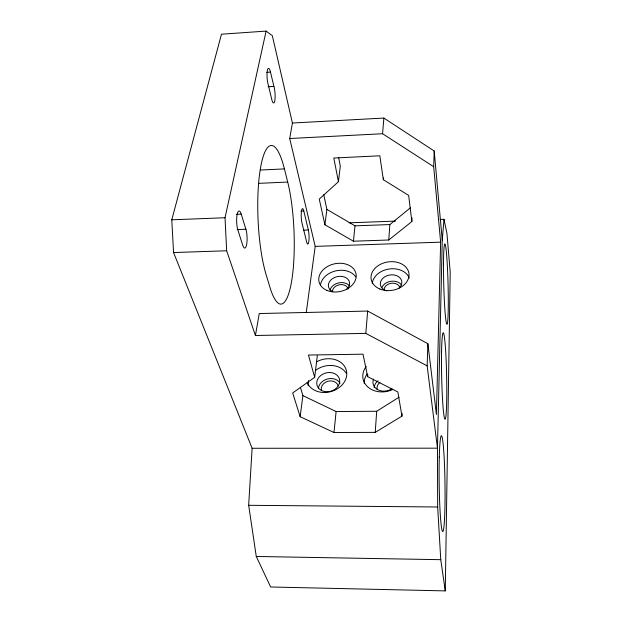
<?xml version="1.0" encoding="UTF-8"?>
<svg xmlns="http://www.w3.org/2000/svg" width="622" height="622" viewBox="0 0 622 622"><rect width="100%" height="100%" fill="white"/><g stroke="black" fill="none" stroke-linecap="round" stroke-linejoin="round"><path stroke-width="0.93" d="M306.249 312.633L315.198 246.382L289.712 138.519L292.41 123.016L272.327 35.679L266.107 31.1L221.486 34.202L171.781 219.807L173.561 252.548L252.12 448.275L248.66 505.297L256.272 556.472L270.64 586.989L445.266 590.9L450.219 272.28L446.954 233.53L443.976 219.286L440.104 219.434M443.976 219.286L442.25 240.317L437.46 448.174L437.67 506.992L440.765 559.683L445.266 590.9M292.41 123.016L383.867 118.063L434.195 150.998L433.682 166.712L440.633 242.16L436.419 414.509L427.874 343.702L367.672 311.062L259.25 313.542L255.424 335.499L365.806 333.376L427.151 365.86L437.46 448.174L252.12 448.275M427.151 365.86L427.874 343.702M317.306 355.667L314.67 377.329L292.682 392.972L300.162 416.709L333.983 432.5L375.214 432.368L401.96 416.134L402.1 413.335M338.687 157.646L340.312 166.183L338.43 181.702L319.265 199.118L324.902 224.767L353.444 241.212L388.773 239.999L411.85 221.541L412.036 217.879M375.214 432.368L376.699 411.266L399.052 397.209M388.773 239.999L389.862 224.565L410.434 207.795M401.96 416.134L397.847 391.953L367.672 376.683L367.827 374.786M411.85 221.541L408.662 195.417L383.346 179.727L383.486 177.892M365.806 333.376L367.672 311.062M433.682 166.712L382.553 133.73L383.867 118.063M333.983 432.5L336.113 411.531L302.883 395.623L300.364 387.296M353.444 241.212L355.007 225.848L326.884 209.396L323.743 194.702M300.162 416.709L302.883 395.623M324.902 224.767L326.884 209.396M255.424 335.499L226.665 250.775L225.024 217.739L266.107 31.1M266.675 72.37L270.5 72.129L273.913 86.388A9.688 2.084 85.9 0 1 274.768 100.865A9.688 2.084 85.9 0 1 271.526 98.478L267.577 81.956A9.789 2.115 85.7 0 1 267.382 70.387A9.789 2.115 85.7 0 1 269.979 70.34L270.5 72.129M268.121 86.738L273.913 86.388M289.712 138.519L382.553 133.73M260.626 170.008L284.417 168.904L287.706 182.059A72.261 15.954 87.7 0 1 291.609 281.292A72.261 15.954 87.7 0 1 269.94 287.271L266.053 274.419A73.396 16.413 87.5 0 1 260.509 167.948A73.396 16.413 87.5 0 1 284.417 168.904M258.876 183.342L287.706 182.059M300.908 211.068L303.785 210.951L308.349 229.977A8.187 1.571 87.9 0 1 308.831 241.507A8.187 1.571 87.9 0 1 306.63 241.95L301.989 222.971A8.374 1.641 87.6 0 1 301.468 211.107A8.374 1.641 87.6 0 1 303.785 210.951M236.399 214.333L241.227 214.139L245.908 229.261A10.908 2.783 87.6 0 1 246.631 244.594A10.908 2.783 87.6 0 1 242.728 245.216L237.923 230.156A11.103 2.877 87.4 0 1 237.145 214.403A11.103 2.877 87.4 0 1 241.227 214.139M171.781 219.807L225.024 217.739M349.051 222.832L395.545 221.098M237.184 229.58L245.908 229.261M355.007 225.848L389.862 224.565M303.52 230.156L308.349 229.977M315.198 246.382L440.633 242.16M173.561 252.548L226.665 250.775M336.113 411.531L376.699 411.266M248.66 505.297L437.67 506.992M256.272 556.472L440.765 559.683M314.67 377.329L308.465 355.045L363.015 354.182L367.672 376.683M338.43 181.702L333.804 158.019L379.824 155.803L383.346 179.727M434.195 150.998L442.25 240.317M320.517 284.938A18.777 14.104 -12.3 0 1 335.748 270.889A18.777 14.104 -12.3 0 1 355.745 276.852M308.24 385.78A20.355 16.537 -15.3 0 1 308.574 380.532M315.51 370.455A20.355 16.537 -15.3 0 1 346.407 373.48M316.551 361.856A20.542 16.592 -15.2 0 1 344.806 366.716A20.542 16.592 -15.2 0 1 333.998 390.53A20.542 16.592 -15.2 0 1 307.182 382.491M392.754 389.489A20.72 16.911 -10.1 0 1 367.975 387.086A20.72 16.911 -10.1 0 1 366.241 366.451M329.979 290.256A10.644 8.039 -12.3 0 1 338.492 282.917A10.644 8.039 -12.3 0 1 349.432 285.786M381.908 287.473A10.753 8.172 -8.8 0 1 391.199 281.261A10.753 8.172 -8.8 0 1 401.555 284.977M374.164 387.576A11.639 9.594 -10 0 1 378.02 380.75M318.441 388.151A11.538 9.416 -15.3 0 1 327.856 378.884A11.538 9.416 -15.3 0 1 340.102 383.152M372.29 283.523A18.955 14.322 -8.9 0 1 388.983 269.023A18.955 14.322 -8.9 0 1 409.19 277.886M391.837 388.664A11.732 9.625 -10.1 0 1 377.888 389.784A11.732 9.625 -10.1 0 1 373.527 379.039M386.853 290.909A10.831 8.187 -8.9 0 1 381.877 279.402A10.831 8.187 -8.9 0 1 397.94 276.269A10.831 8.187 -8.9 0 1 398.337 288.67M332.871 291.71A10.729 8.055 -12.3 0 1 330.655 280.211A10.729 8.055 -12.3 0 1 346.026 277.739A10.729 8.055 -12.3 0 1 346.54 289.51M364.22 383.409A20.534 16.848 -10.1 0 1 367.073 373.977M377.204 389.419A8.724 7.2 -10 0 1 379.933 382.421M384.054 289.541A8.063 6.127 -8.8 0 1 391.409 283.267A8.063 6.127 -8.8 0 1 399.899 287.527M332.475 290.894A7.985 6.033 -12.3 0 1 339.985 284.666A7.985 6.033 -12.3 0 1 348.126 288.903M321.349 389.978A8.654 7.067 -15.3 0 1 328.33 381.154A8.654 7.067 -15.3 0 1 338.197 386.091M326.947 290.427A18.932 14.127 -12.3 0 0 356.173 276.922A18.932 14.127 -12.3 0 0 329.341 265.547A18.932 14.127 -12.3 0 0 326.947 290.427M379.879 289.028A19.119 14.353 -8.9 0 0 409.019 275.414A19.119 14.353 -8.9 0 0 381.154 263.969A19.119 14.353 -8.9 0 0 379.879 289.028M324.319 391.463A11.631 9.447 -15.3 0 0 339.534 379.443A11.631 9.447 -15.3 0 0 320.812 375.47A11.631 9.447 -15.3 0 0 324.319 391.463M441.573 351.71A43.198 2.488 88.8 0 0 444.878 419.127A43.198 2.488 88.8 0 0 445.997 357.355A43.198 2.488 88.8 0 0 441.573 351.71M439.287 457.077A47.902 2.908 89.2 0 0 442.584 531.445A47.902 2.908 89.2 0 0 444.388 462.426A47.902 2.908 89.2 0 0 439.287 457.077M443.502 263.876A40.142 2.161 88.5 0 0 446.961 324.287A40.142 2.161 88.5 0 0 447.265 264.334A40.142 2.161 88.5 0 0 443.502 263.876"/></g></svg>
